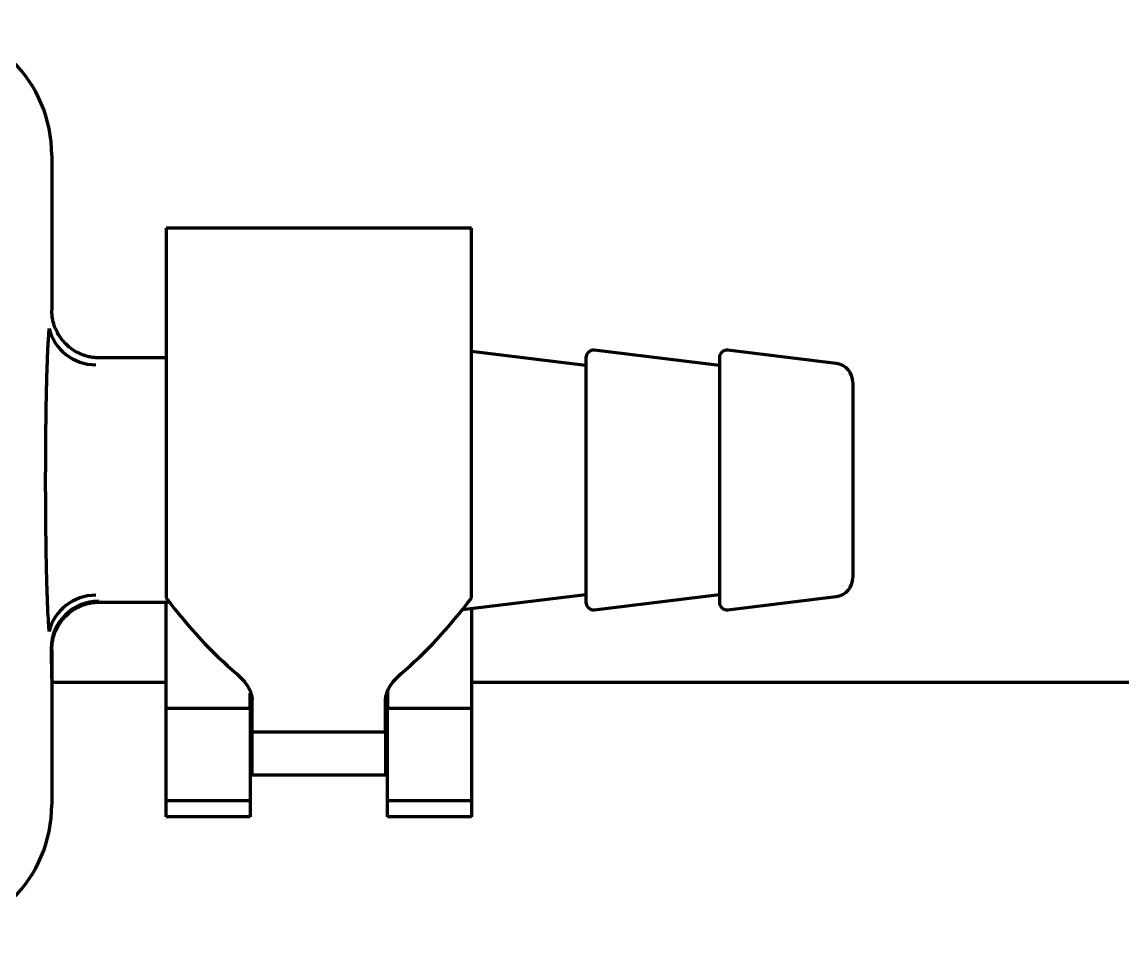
# Model space of a CAD drawing. Header units: inches. Extents: x 904 to 7172, y 213 to 5528.
# Drawn here: x 7013.56 to 7042.42, y 1946.72 to 1970.72 of the extents above; entities that cross this region are included whole.
import ezdxf

# ---------------------------------------------------------------- set-up
doc = ezdxf.new("R2010")
doc.units = ezdxf.units.IN

msp = doc.modelspace()

# ---------------------------------------------------------------- linework, layer by layer
at = {"linetype": 'Continuous', "lineweight": 70}
for p, q in [((7014.339, 1967.224), (7014.339, 1963.172)), ((7017.339, 1965.322), (7017.339, 1955.627)), ((7025.339, 1965.322), (7017.339, 1965.322)), ((7025.339, 1955.627), (7025.339, 1965.322)), ((7017.339, 1961.922), (7015.589, 1961.922)), ((7028.339, 1961.722), (7025.339, 1962.087)), ((7028.339, 1961.922), (7028.339, 1958.722)), ((7031.839, 1961.722), (7028.563, 1962.12)), ((7031.839, 1961.922), (7031.839, 1958.722)), ((7034.899, 1961.775), (7032.063, 1962.12)), ((7035.339, 1961.279), (7035.339, 1956.165)), ((7028.339, 1958.722), (7028.339, 1955.522)), ((7031.839, 1958.722), (7031.839, 1955.522)), ((7015.589, 1955.522), (7017.419, 1955.522)), ((7017.339, 1952.736), (7017.339, 1955.522)), ((7025.107, 1955.329), (7028.339, 1955.722)), ((7028.563, 1955.323), (7031.839, 1955.722)), ((7032.063, 1955.323), (7034.899, 1955.668)), ((7025.339, 1955.357), (7025.339, 1952.736)), ((7014.339, 1954.272), (7014.339, 1950.22)), ((7014.339, 1953.422), (7017.339, 1953.422)), ((7023.139, 1953.227), (7023.139, 1952.736)), ((7025.337, 1953.422), (7077.039, 1953.422)), ((7019.539, 1952.736), (7019.539, 1953.138)), ((7019.589, 1952.122), (7019.589, 1952.961)), ((7023.089, 1952.122), (7023.089, 1952.961)), ((7017.339, 1952.297), (7017.339, 1952.736)), ((7019.539, 1952.736), (7017.339, 1952.736)), ((7019.539, 1952.736), (7019.539, 1952.297)), ((7023.139, 1952.297), (7023.139, 1952.736)), ((7025.339, 1952.736), (7023.139, 1952.736)), ((7025.339, 1952.736), (7025.339, 1952.297)), ((7017.339, 1950.317), (7017.339, 1952.297)), ((7019.539, 1952.297), (7019.539, 1950.317)), ((7019.589, 1950.991), (7019.589, 1952.122)), ((7019.589, 1952.122), (7023.089, 1952.122)), ((7023.089, 1952.122), (7023.089, 1950.991)), ((7023.139, 1950.317), (7023.139, 1952.297)), ((7025.339, 1952.297), (7025.339, 1950.317)), ((7023.089, 1950.991), (7019.589, 1950.991)), ((7017.339, 1949.893), (7017.339, 1950.317)), ((7019.539, 1950.317), (7017.339, 1950.317)), ((7019.539, 1950.317), (7019.539, 1949.893)), ((7023.139, 1949.893), (7023.139, 1950.317)), ((7025.339, 1950.317), (7023.139, 1950.317)), ((7025.339, 1950.317), (7025.339, 1949.893)), ((7019.539, 1949.893), (7017.339, 1949.893)), ((7025.339, 1949.893), (7023.139, 1949.893))]:
    msp.add_line(p, q, dxfattribs=at)
for centre, radius, start, end in [((7028.539, 1961.922), 0.2, 83.0635, 180), ((7032.039, 1961.922), 0.2, 83.0635, 180), ((7034.839, 1961.279), 0.5, 0, 83.0635), ((7034.839, 1956.165), 0.5, 276.9365, 0), ((7028.539, 1955.522), 0.2, 180, 276.9365), ((7032.039, 1955.522), 0.2, 180, 276.9365)]:
    msp.add_arc(centre, radius, start, end, dxfattribs=at)
for centre, major_axis, ratio, start_param, end_param in [((7010.836, 1967.22), (2.478, 2.478), 0.998783, 5.498396, 7.067974), ((7015.497, 1962.917), (-1.245, 0.111), 0.942269, 0.285425, 1.654635), ((7015.589, 1958.722), (0, 3.2), 0.048562, 0, 0.126027), ((7015.497, 1954.527), (-1.245, -0.111), 0.942278, 4.628736, 5.997943), ((7015.57, 1954.307), (-1.205, -0.332), 0.991474, 4.445601, 6.012009), ((7015.589, 1958.722), (0, 3.2), 0.048562, 3.015566, 3.141593), ((7019.589, 1958.722), (-3.879, 6.325), 0.486103, 1.769102, 2.160068), ((7023.089, 1958.722), (3.879, 6.325), 0.486103, 4.123118, 4.514083), ((7010.836, 1950.224), (2.478, -2.478), 0.998783, 5.498396, 7.067974)]:
    msp.add_ellipse(centre, major_axis=major_axis, ratio=ratio, start_param=start_param, end_param=end_param, dxfattribs=at)
for points, knots in [([(7015.589, 1961.922), (7015.579, 1961.922), (7015.569, 1961.922), (7015.548, 1961.922), (7015.518, 1961.924), (7015.487, 1961.926), (7015.425, 1961.932), (7015.385, 1961.938), (7015.324, 1961.95), (7015.304, 1961.954), (7015.264, 1961.965), (7015.244, 1961.97), (7015.186, 1961.988), (7015.109, 1962.015), (7015.017, 1962.059), (7014.963, 1962.089), (7014.928, 1962.11), (7014.911, 1962.121), (7014.825, 1962.179), (7014.762, 1962.23), (7014.676, 1962.317), (7014.648, 1962.347), (7014.609, 1962.395), (7014.597, 1962.411), (7014.572, 1962.444), (7014.56, 1962.461), (7014.504, 1962.546), (7014.465, 1962.617), (7014.426, 1962.712), (7014.419, 1962.731), (7014.405, 1962.77), (7014.398, 1962.79), (7014.38, 1962.848), (7014.37, 1962.888), (7014.347, 1963.008), (7014.339, 1963.089), (7014.339, 1963.172)], [0, 0, 0, 0, 0.015625, 0.015625, 0.03125, 0.0625, 0.0625, 0.125, 0.125, 0.15625, 0.15625, 0.1875, 0.1875, 0.25, 0.3125, 0.34375, 0.34375, 0.375, 0.375, 0.5, 0.5, 0.5625, 0.5625, 0.59375, 0.59375, 0.625, 0.625, 0.75, 0.75, 0.78125, 0.78125, 0.8125, 0.8125, 0.875, 0.875, 1, 1, 1, 1]), ([(7014.273, 1954.751), (7014.269, 1954.786), (7014.266, 1954.826), (7014.259, 1954.912), (7014.256, 1954.958), (7014.247, 1955.11), (7014.24, 1955.225), (7014.234, 1955.372), (7014.233, 1955.388), (7014.232, 1955.422), (7014.231, 1955.439), (7014.229, 1955.49), (7014.227, 1955.525), (7014.223, 1955.632), (7014.221, 1955.707), (7014.213, 1955.938), (7014.209, 1956.104), (7014.203, 1956.324), (7014.202, 1956.369), (7014.2, 1956.46), (7014.199, 1956.507), (7014.196, 1956.647), (7014.195, 1956.742), (7014.19, 1957.032), (7014.187, 1957.232), (7014.184, 1957.541), (7014.183, 1957.646), (7014.181, 1957.805), (7014.181, 1957.859), (7014.18, 1957.966), (7014.18, 1958.019), (7014.179, 1958.181), (7014.179, 1958.289), (7014.178, 1958.452), (7014.178, 1958.506), (7014.178, 1958.615), (7014.178, 1958.67), (7014.178, 1958.944), (7014.179, 1959.16), (7014.181, 1959.586), (7014.183, 1959.797), (7014.185, 1960.057), (7014.186, 1960.108), (7014.187, 1960.211), (7014.188, 1960.262), (7014.19, 1960.412), (7014.191, 1960.511), (7014.196, 1960.8), (7014.2, 1960.985), (7014.205, 1961.206), (7014.206, 1961.25), (7014.208, 1961.315), (7014.209, 1961.336), (7014.21, 1961.379), (7014.21, 1961.4), (7014.213, 1961.504), (7014.216, 1961.584), (7014.223, 1961.816), (7014.229, 1961.958), (7014.238, 1962.152), (7014.24, 1962.214), (7014.244, 1962.287), (7014.245, 1962.301), (7014.247, 1962.33), (7014.249, 1962.371), (7014.251, 1962.411), (7014.259, 1962.537), (7014.266, 1962.623), (7014.273, 1962.693)], [0, 0, 0, 0, 0.03125, 0.03125, 0.0625, 0.0625, 0.125, 0.125, 0.132812, 0.132812, 0.140625, 0.140625, 0.15625, 0.15625, 0.1875, 0.1875, 0.25, 0.25, 0.265625, 0.265625, 0.28125, 0.28125, 0.3125, 0.3125, 0.375, 0.375, 0.40625, 0.40625, 0.421875, 0.421875, 0.4375, 0.4375, 0.46875, 0.46875, 0.484375, 0.484375, 0.5, 0.5, 0.5625, 0.5625, 0.625, 0.625, 0.640625, 0.640625, 0.65625, 0.65625, 0.6875, 0.6875, 0.75, 0.75, 0.765625, 0.765625, 0.773438, 0.773438, 0.78125, 0.78125, 0.8125, 0.8125, 0.875, 0.875, 0.90625, 0.90625, 0.914062, 0.914062, 0.921875, 0.9375, 0.9375, 1, 1, 1, 1]), ([(7014.339, 1954.272), (7014.339, 1954.355), (7014.347, 1954.436), (7014.37, 1954.555), (7014.38, 1954.595), (7014.398, 1954.654), (7014.405, 1954.674), (7014.419, 1954.712), (7014.426, 1954.731), (7014.465, 1954.826), (7014.504, 1954.898), (7014.56, 1954.983), (7014.572, 1954.999), (7014.597, 1955.032), (7014.609, 1955.049), (7014.648, 1955.096), (7014.676, 1955.127), (7014.762, 1955.213), (7014.825, 1955.265), (7014.911, 1955.322), (7014.928, 1955.333), (7014.963, 1955.354), (7015.017, 1955.385), (7015.109, 1955.428), (7015.186, 1955.456), (7015.244, 1955.473), (7015.264, 1955.479), (7015.304, 1955.489), (7015.324, 1955.494), (7015.385, 1955.506), (7015.425, 1955.512), (7015.487, 1955.518), (7015.518, 1955.52), (7015.548, 1955.521), (7015.569, 1955.522), (7015.579, 1955.522), (7015.589, 1955.522)], [0, 0, 0, 0, 0.125, 0.125, 0.1875, 0.1875, 0.21875, 0.21875, 0.25, 0.25, 0.375, 0.375, 0.40625, 0.40625, 0.4375, 0.4375, 0.5, 0.5, 0.625, 0.625, 0.65625, 0.65625, 0.6875, 0.75, 0.8125, 0.8125, 0.84375, 0.84375, 0.875, 0.875, 0.9375, 0.9375, 0.96875, 0.984375, 0.984375, 1, 1, 1, 1]), ([(7014.321, 1954.307), (7014.321, 1954.307), (7014.321, 1954.307), (7014.322, 1954.231), (7014.325, 1954.072), (7014.328, 1953.802), (7014.329, 1953.608), (7014.329, 1953.508)], [0, 0, 0, 0, 0.000073, 0.000073, 0.333382, 0.666691, 1, 1, 1, 1])]:
    msp.add_open_spline(points, degree=3, knots=knots, dxfattribs=at)
for points in [[(7019.189, 1953.639), (7019.25, 1953.587), (7019.359, 1953.479), (7019.441, 1953.37), (7019.474, 1953.315)], [(7023.203, 1953.315), (7023.236, 1953.37), (7023.318, 1953.479), (7023.427, 1953.587), (7023.489, 1953.639)], [(7019.474, 1953.315), (7019.499, 1953.274), (7019.542, 1953.193), (7019.58, 1953.074), (7019.589, 1952.998), (7019.589, 1952.961)], [(7023.089, 1952.961), (7023.089, 1952.998), (7023.097, 1953.074), (7023.135, 1953.193), (7023.178, 1953.274), (7023.203, 1953.315)]]:
    msp.add_open_spline(points, degree=3, dxfattribs=at)

doc.saveas('drawing.dxf')
